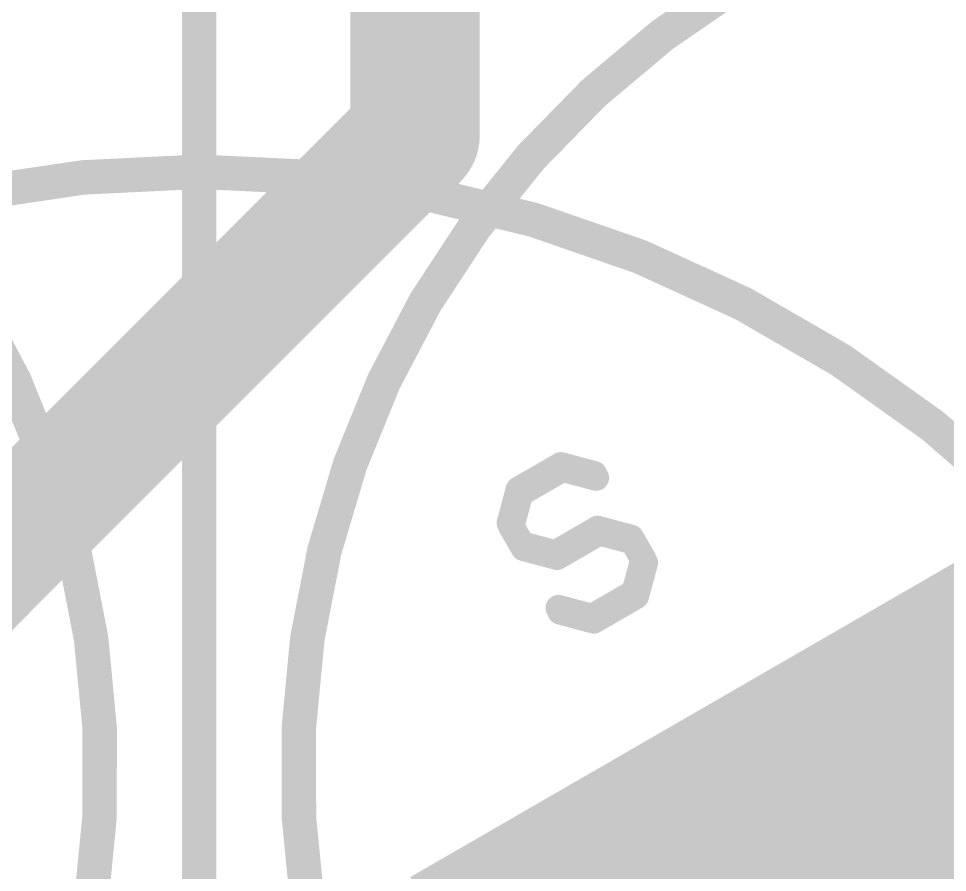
# Model space of a CAD drawing. Extents: x -31.8 to 25.5, y -33 to 25.5.
# Drawn here: x -1.06 to 4.4, y 2.86 to 7.89 of the extents above; entities that cross this region are included whole.
import ezdxf

# ---------------------------------------------------------------- set-up
doc = ezdxf.new("R2010")
doc.units = 0
for name, color, linetype in [('1', 12, 'CONTINUOUS'), ('17', 110, 'CONTINUOUS'), ('21', 41, 'CONTINUOUS'), ('51', 53, 'CONTINUOUS')]:
    doc.layers.add(name, color=color, linetype=linetype)

# ---------------------------------------------------------------- blocks, each defined once
blk = doc.blocks.new('SQUAREP')
blk.add_solid([(-0.5, -0.5), (0.5, -0.5), (-0.5, 0.5), (0.5, 0.5)])

msp = doc.modelspace()

# ---------------------------------------------------------------- linework, layer by layer
at = {"layer": '1', "const_width": 0.762}
for points in [[(1.27, 10.16), (1.27, 7.1983)], [(1.27, 7.1983), (-3.7693, 2.159)]]:
    msp.add_lwpolyline(points, dxfattribs=at)
at = {"layer": '1', "const_width": 0.381}
for points in [[(1.4047, 7.0636, 1), (1.1353, 7.333)], [(1.0795, 7.1983, 1), (1.4605, 7.1983)]]:
    msp.add_lwpolyline(points, format="xyb", dxfattribs=at)
at = {"layer": '21'}
for points, const_width in [([(0, -16.002, 1), (0, 16.002, 1), (0, -16.002)], 0.2032), ([(-0.6389, 2.661, 5.25), (-2.6389, -0.8031)], 0.2032), ([(2.6389, -0.8031, 5.25), (0.6389, 2.661)], 0.2032), ([(2.1389, 5.2965, 1), (2.1191, 5.2229)], 0.0762), ([(2.148, 5.2267, 1), (2.1099, 5.2927)], 0.0762), ([(2.3159, 5.1702, 1), (2.3356, 5.2438)], 0.0762), ([(1.8604, 5.1487, 1), (1.8985, 5.0827)], 0.0762), ([(1.9163, 5.1058, 1), (1.8427, 5.1255)], 0.0762), ([(1.8597, 4.9379, 1), (1.7938, 4.8998)], 0.0762), ([(1.7899, 4.9287, 1), (1.8636, 4.909)], 0.0762), ([(2.3549, 4.9222, 1), (2.3352, 4.8486)], 0.0762), ([(2.3641, 4.8524, 1), (2.326, 4.9184)], 0.0762), ([(1.9086, 4.8309, 1), (1.8889, 4.7573)], 0.0762), ([(2.5749, 4.8518, 1), (2.5089, 4.8137)], 0.0762), ([(2.532, 4.7959, 1), (2.5517, 4.8695)], 0.0762), ([(1.8658, 4.7751, 1), (1.9318, 4.8132)], 0.0762), ([(2.0765, 4.7744, 1), (2.1146, 4.7084)], 0.0762), ([(2.0857, 4.7046, 1), (2.1054, 4.7782)], 0.0762), ([(2.6507, 4.6981, 1), (2.5771, 4.7178)], 0.0762), ([(2.5809, 4.6889, 1), (2.6469, 4.727)], 0.0762), ([(2.5244, 4.521, 1), (2.598, 4.5013)], 0.0762), ([(2.5802, 4.4782, 1), (2.5421, 4.5442)], 0.0762), ([(2.1247, 4.4566, 1), (2.105, 4.383)], 0.0762), ([(2.2926, 4.4001, 1), (2.3307, 4.3341)], 0.0762), ([(2.3018, 4.3303, 1), (2.3215, 4.4039)], 0.0762)]:
    msp.add_lwpolyline(points, format="xyb", dxfattribs=dict(at, const_width=const_width))
at = {"layer": '21', "const_width": 0.1524}
for points in [[(2.129, 5.2597), (1.8795, 5.1157)], [(2.3258, 5.207), (2.129, 5.2597)], [(1.8795, 5.1157), (1.8268, 4.9189)], [(1.8268, 4.9189), (1.8988, 4.7941)], [(2.0956, 4.7414), (2.3451, 4.8854)], [(2.3451, 4.8854), (2.5419, 4.8327)], [(1.8988, 4.7941), (2.0956, 4.7414)], [(2.5419, 4.8327), (2.6139, 4.708)], [(2.6139, 4.708), (2.5612, 4.5112)], [(2.5612, 4.5112), (2.3116, 4.3671)], [(2.3116, 4.3671), (2.1149, 4.4198)]]:
    msp.add_lwpolyline(points, dxfattribs=at)
at = {"layer": '51'}
for points, const_width in [([(0, 0), (0, 25.4)], 0.2032), ([(2.1393, 5.2369), (1.8898, 5.0929)], 0.1524), ([(2.3361, 5.1842), (2.1393, 5.2369)], 0.1524), ([(1.8898, 5.0929), (1.8371, 4.8961)], 0.1524), ([(1.8371, 4.8961), (1.9091, 4.7713)], 0.1524), ([(2.1059, 4.7186), (2.3554, 4.8626)], 0.1524), ([(2.3554, 4.8626), (2.5522, 4.8099)], 0.1524), ([(2.5522, 4.8099), (2.6242, 4.6852)], 0.1524), ([(1.9091, 4.7713), (2.1059, 4.7186)], 0.1524), ([(2.6242, 4.6852), (2.5715, 4.4884)], 0.1524), ([(2.5715, 4.4884), (2.322, 4.3443)], 0.1524), ([(2.322, 4.3443), (2.1252, 4.3971)], 0.1524)]:
    msp.add_lwpolyline(points, dxfattribs=dict(at, const_width=const_width))
for points, const_width in [([(0, -20.32, 1), (0, 20.32, 1), (0, -20.32)], 0.2032), ([(0, -13.97, 1), (0, 13.97, 1), (0, -13.97)], 0.2032), ([(0, -10.16, 1), (0, 10.16, 1), (0, -10.16)], 0.2032), ([(0, -6.985, 1), (0, 6.985, 1), (0, -6.985)], 0.2032), ([(2.1492, 5.2737, 1), (2.1295, 5.2001)], 0.0762), ([(2.1584, 5.2039, 1), (2.1203, 5.2699)], 0.0762), ([(2.3263, 5.1474, 1), (2.346, 5.221)], 0.0762), ([(1.8708, 5.1259, 1), (1.9089, 5.0599)], 0.0762), ([(1.9266, 5.083, 1), (1.853, 5.1027)], 0.0762), ([(1.8701, 4.9151, 1), (1.8041, 4.877)], 0.0762), ([(1.8003, 4.9059, 1), (1.8739, 4.8862)], 0.0762), ([(2.3653, 4.8994, 1), (2.3456, 4.8258)], 0.0762), ([(2.3745, 4.8297, 1), (2.3364, 4.8956)], 0.0762), ([(2.5852, 4.829, 1), (2.5192, 4.7909)], 0.0762), ([(2.5423, 4.7731, 1), (2.5621, 4.8467)], 0.0762), ([(1.919, 4.8081, 1), (1.8993, 4.7345)], 0.0762), ([(1.8761, 4.7523, 1), (1.9421, 4.7904)], 0.0762), ([(2.0868, 4.7516, 1), (2.125, 4.6856)], 0.0762), ([(2.096, 4.6818, 1), (2.1158, 4.7554)], 0.0762), ([(2.661, 4.6753, 1), (2.5874, 4.695)], 0.0762), ([(2.5912, 4.6661, 1), (2.6572, 4.7042)], 0.0762), ([(2.5905, 4.4554, 1), (2.5524, 4.5214)], 0.0762), ([(2.5347, 4.4982, 1), (2.6083, 4.4785)], 0.0762), ([(2.1351, 4.4339, 1), (2.1153, 4.3602)], 0.0762), ([(2.3029, 4.3773, 1), (2.341, 4.3113)], 0.0762), ([(2.3121, 4.3075, 1), (2.3318, 4.3811)], 0.0762)]:
    msp.add_lwpolyline(points, format="xyb", dxfattribs=dict(at, const_width=const_width))

# ---------------------------------------------------------------- block references
at = {"layer": '17', "xscale": 3.7, "yscale": 3.7, "rotation": 30}
msp.add_blockref('SQUAREP', (3.7693, 2.159), dxfattribs=at)
msp.add_blockref('SQUAREP', (3.7693, 2.159), dxfattribs=at)

doc.saveas('drawing.dxf')
